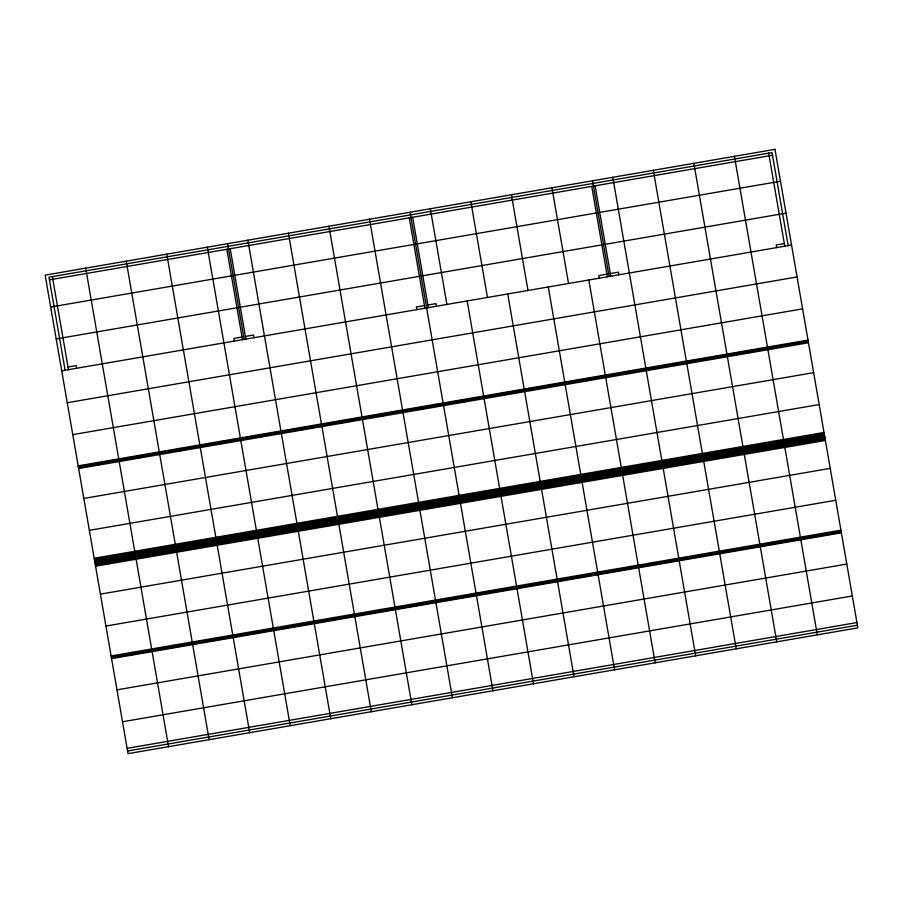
<?xml version="1.0" encoding="UTF-8"?>
<svg xmlns="http://www.w3.org/2000/svg" width="903" height="903" viewBox="0 0 903 903"><rect width="100%" height="100%" fill="white"/><g stroke="black" fill="none" stroke-linecap="round" stroke-linejoin="round"><path stroke-width="1.35" d="M49.451 279.862L772.505 155.248M50.681 307.031L780.485 181.243M56.2 338.93L786.016 213.153M68.03 367.013L76.134 365.613L76.597 368.266M242.027 337.022L233.922 338.422L234.385 341.074M245.413 336.435L253.517 335.036L253.98 337.699M424.489 305.575L416.373 306.975L416.836 309.627M427.864 304.988L435.968 303.6L436.431 306.252M606.94 274.128L598.824 275.528L599.287 278.18M610.315 273.553L618.42 272.153L618.882 274.805M784.323 243.562L776.208 244.95L776.67 247.614M61.731 370.828L791.536 245.052M67.251 402.738L797.067 276.95M72.782 434.636L802.586 308.86M78.189 465.869L808.004 340.092M78.301 466.535L808.117 340.758M78.426 467.201L808.23 341.424M78.651 468.533L808.467 342.756M83.832 498.445L813.648 372.657M89.352 530.343L819.168 404.555M94.194 558.257L823.999 432.469M94.42 559.589L824.236 433.801M94.657 560.91L824.462 435.133M94.883 562.242L824.699 436.465M95.108 563.574L824.924 437.797M95.346 564.906L825.15 439.118M95.571 566.226L825.387 440.45M100.414 594.14L830.218 468.364M105.933 626.05L835.749 500.262M111.114 655.95L840.93 530.174M111.351 657.282L841.156 531.506M111.464 657.948L841.269 532.172M111.577 658.614L841.393 532.826M116.984 689.847L846.8 564.07M122.515 721.757L852.319 595.969M127.12 748.339L856.924 622.551M127.583 750.991L857.387 625.215M788.161 245.639L772.042 152.584L48.988 277.198L65.106 370.253M768.667 153.171L784.786 246.214M787.732 343.591L788.195 346.244M820.658 533.673L821.12 536.326M734.421 156.332L817.305 634.865M747.187 350.578L747.65 353.231M780.113 540.66L780.564 543.313M693.876 163.319L776.761 641.852M706.643 357.565L707.094 360.218M739.568 547.647L740.02 550.299M653.32 170.306L736.216 648.839M666.098 364.552L666.549 367.205M699.024 554.634L699.475 557.286M612.776 177.293L695.671 655.826M595.122 185.815L610.778 276.205M592.503 180.792L609.085 276.499M625.553 371.539L626.005 374.192M658.479 561.621L658.93 564.273M591.736 186.402L607.392 276.792M588.812 279.986L655.126 662.813M551.959 187.779L568.54 283.486M585.009 378.526L585.46 381.179M617.934 568.608L618.386 571.26M548.268 286.973L614.582 669.8M511.414 194.766L527.995 290.473M544.464 385.513L544.915 388.177M577.389 575.595L577.841 578.247M507.723 293.972L574.037 676.787M470.869 201.753L487.451 297.459M503.919 392.5L504.371 395.164M536.833 582.582L537.296 585.246M467.178 300.959L533.492 683.774M430.325 208.74L446.906 304.446M463.363 399.487L463.826 402.151M496.289 589.569L496.752 592.233M412.671 217.262L428.327 307.652M410.052 212.239L492.948 690.761M409.285 217.849L424.941 308.228M422.818 406.474L423.281 409.138M455.744 596.556L456.207 599.22M369.508 219.226L452.403 697.748M382.274 413.461L382.737 416.125M415.199 603.543L415.662 606.206M328.963 226.213L411.858 704.735M341.729 420.448L342.192 423.112M374.655 610.53L375.117 613.193M288.418 233.2L371.314 711.722M301.184 427.435L301.647 430.099M334.11 617.517L334.573 620.18M247.873 240.187L330.769 718.709M230.209 248.709L245.864 339.099M227.601 243.686L244.182 339.393M260.64 434.433L261.102 437.086M293.565 624.504L294.028 627.167M226.834 249.296L242.489 339.675M207.329 247.174L290.224 725.707M220.095 441.42L220.558 444.073M253.021 631.502L253.483 634.154M166.784 254.161L249.679 732.694M179.55 448.407L180.013 451.06M212.476 638.489L212.939 641.141M126.239 261.148L209.124 739.681M139.006 455.394L139.468 458.047M171.931 645.476L172.394 648.128M85.695 268.135L168.579 746.668M98.461 462.381L98.924 465.034M131.386 652.463L131.849 655.115M52.363 276.623L68.481 369.666M774.966 149.345L45.15 275.133L128.034 753.655L857.85 627.867L774.966 149.345"/></g></svg>
